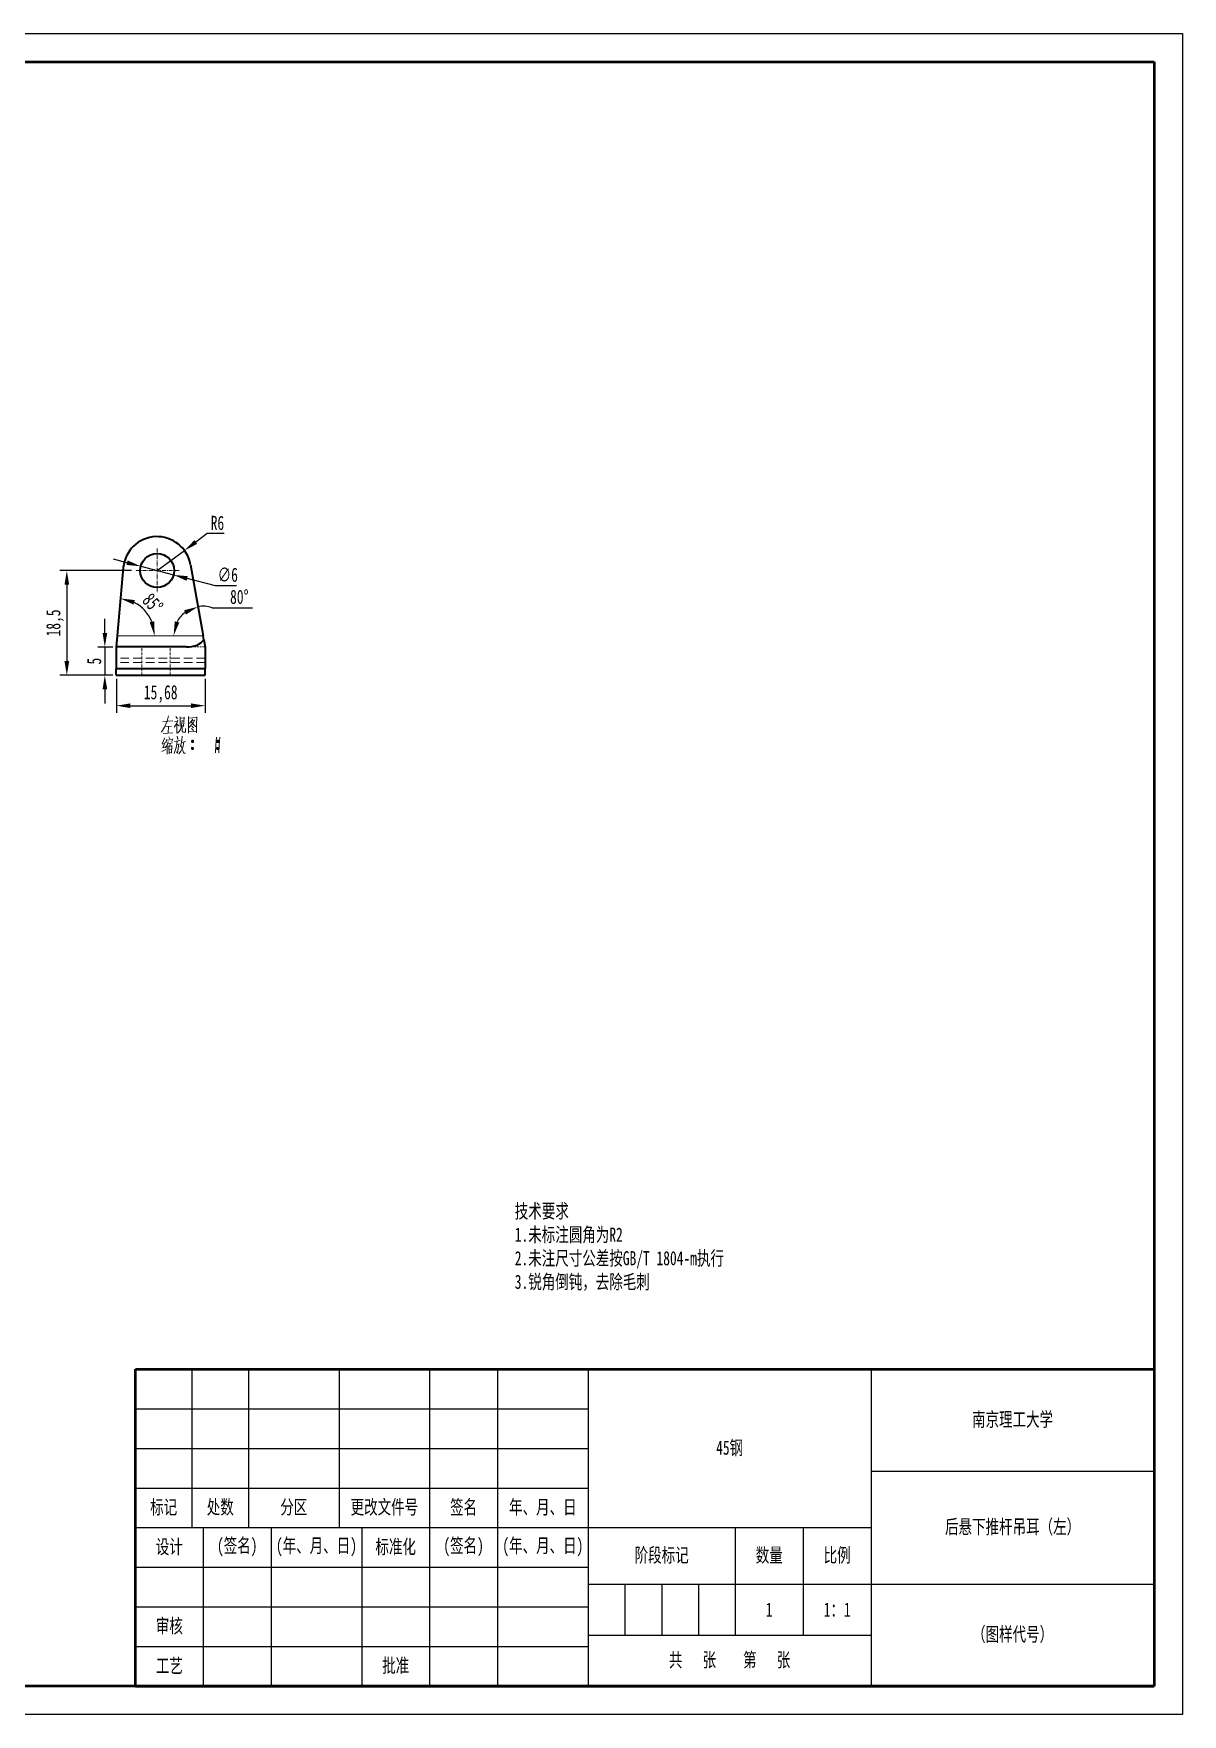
# Model space of a CAD drawing. Header units: millimetres. Extents: x 1050 to 2021, y 766 to 1186.
# Drawn here: x 1267.1 to 1470, y 765.6 to 1062.6 of the extents above; entities that cross this region are included whole.
import ezdxf

# ---------------------------------------------------------------- set-up
doc = ezdxf.new("R2010")
doc.units = ezdxf.units.MM
doc.header["$LTSCALE"] = 0.3
doc.linetypes.add('DASHDOT', pattern=[18.5, 12, -3, 0.5, -3])
doc.linetypes.add('DASHED', pattern=[19.05, 12.7, -6.35])
for name, color, linetype, lineweight in [('尺寸线', 3, 'Continuous', 25), ('粗实线', 7, 'Continuous', 50), ('细实线', 7, 'Continuous', 25), ('细文本', 7, 'Continuous', 25)]:
    doc.layers.add(name, color=color, linetype=linetype, lineweight=lineweight)
doc.styles.add('NUT Standard', font='simfang.ttf', dxfattribs={"width": 0.7, "height": 2.5})
doc.dimstyles.new('NUT Standard', dxfattribs={"dimtxt": 2.5, "dimasz": 2.5, "dimexe": 1.25, "dimexo": 0.625, "dimtad": 1, "dimtoh": 1, "dimtxsty": 'NUT Standard', "dimcen": 2.5, "dimadec": 0, "dimazin": 0, "dimtfac": 1, "dimtmove": 0, "dimatfit": 3, "dimfxl": 1, "dimarcsym": 0})

# ---------------------------------------------------------------- blocks, each defined once
blk = doc.blocks.new('*D14')
at = {"layer": 'Defpoints', "color": 0, "transparency": 16777216}
for p in [(1282.91, 968.26), (1287.66, 959.36), (1281.85, 956.23), (1281.85, 956.23), (1297, 956.23)]:
    blk.add_point(p, dxfattribs=at)
at = {"layer": '尺寸线', "color": 0, "lineweight": -2, "transparency": 16777216}
blk.add_arc((1281.85, 956.23), 6.59, 21.8542, 63.1458, dxfattribs=at)
at = {"layer": '尺寸线', "color": 0, "transparency": 16777216}
for points in [[(1284.72, 961.72), (1284.95, 962.52), (1282.43, 962.8)], [(1288.38, 958.77), (1287.56, 958.61), (1288.45, 956.23)]]:
    blk.add_solid(points, dxfattribs=at)
at = {"layer": '尺寸线', "color": 0, "transparency": 16777216, "insert": (1288.11, 961.96), "char_height": 2.5, "attachment_point": 5, "rotation": 312.5, "style": 'NUT Standard'}
blk.add_mtext('85°', dxfattribs=at)
blk = doc.blocks.new('*D15')
at = {"layer": 'Defpoints', "color": 0, "transparency": 16777216}
for p in [(1294.79, 968.77), (1292.36, 958.57), (1281.85, 956.23), (1297, 956.23), (1297, 956.23)]:
    blk.add_point(p, dxfattribs=at)
at = {"layer": '尺寸线', "color": 0, "lineweight": -2, "transparency": 16777216}
blk.add_line((1298.59, 961.18), (1305.72, 961.18), dxfattribs=at)
for start, end in [(127.822, 152.1781), (72.1781, 100.0001)]:
    blk.add_arc((1297, 956.23), 5.2, start, end, dxfattribs=at)
at = {"layer": '尺寸线', "color": 0, "transparency": 16777216}
for points in [[(1293.65, 960.72), (1293.98, 959.96), (1296.1, 961.35)], [(1292.81, 958.56), (1292, 958.76), (1291.8, 956.23)]]:
    blk.add_solid(points, dxfattribs=at)
at = {"layer": '尺寸线', "color": 0, "transparency": 16777216, "insert": (1303.41, 963.07), "char_height": 2.5, "attachment_point": 5, "style": 'NUT Standard'}
blk.add_mtext('80°', dxfattribs=at)
blk = doc.blocks.new('*D16')
at = {"layer": 'Defpoints', "color": 0, "transparency": 16777216}
for p in [(1285.98, 968.5), (1291.78, 966.97)]:
    blk.add_point(p, dxfattribs=at)
at = {"layer": '尺寸线', "color": 0, "lineweight": -2, "transparency": 16777216}
for p, q in [((1283.56, 969.13), (1281.15, 969.77)), ((1285.98, 968.5), (1291.78, 966.97)), ((1299.2, 965.02), (1294.2, 966.33)), ((1302.91, 965.02), (1299.2, 965.02))]:
    blk.add_line(p, q, dxfattribs=at)
at = {"layer": '尺寸线', "color": 0, "transparency": 16777216}
for points in [[(1283.67, 969.53), (1283.46, 968.73), (1285.98, 968.5)], [(1294.31, 966.74), (1294.1, 965.93), (1291.78, 966.97)]]:
    blk.add_solid(points, dxfattribs=at)
at = {"layer": '尺寸线', "color": 0, "transparency": 16777216, "insert": (1301.37, 966.98), "char_height": 2.5, "attachment_point": 5, "style": 'NUT Standard'}
blk.add_mtext('∅6', dxfattribs=at)
blk = doc.blocks.new('*D17')
at = {"layer": 'Defpoints', "color": 0, "transparency": 16777216}
for p in [(1293.71, 971.29), (1288.88, 967.73)]:
    blk.add_point(p, dxfattribs=at)
at = {"layer": '尺寸线', "color": 0, "lineweight": -2, "transparency": 16777216}
for p, q in [((1297.74, 974.26), (1295.72, 972.78)), ((1300.71, 974.26), (1297.74, 974.26)), ((1288.88, 967.73), (1293.71, 971.29))]:
    blk.add_line(p, q, dxfattribs=at)
at = {"layer": '尺寸线', "color": 0, "transparency": 16777216}
blk.add_solid([(1295.48, 973.11), (1295.97, 972.44), (1293.71, 971.29)], dxfattribs=at)
at = {"layer": '尺寸线', "color": 0, "transparency": 16777216, "insert": (1299.54, 976.15), "char_height": 2.5, "attachment_point": 5, "style": 'NUT Standard'}
blk.add_mtext('R6', dxfattribs=at)
blk = doc.blocks.new('*D18')
at = {"layer": 'Defpoints', "color": 0, "transparency": 16777216}
for p in [(1281.68, 949.23), (1297.36, 949.23), (1297.36, 943.86)]:
    blk.add_point(p, dxfattribs=at)
at = {"layer": '尺寸线', "color": 0, "lineweight": -2, "transparency": 16777216}
for p, q in [((1281.68, 948.61), (1281.68, 942.61)), ((1297.36, 948.61), (1297.36, 942.61)), ((1284.18, 943.86), (1294.86, 943.86))]:
    blk.add_line(p, q, dxfattribs=at)
at = {"layer": '尺寸线', "color": 0, "transparency": 16777216}
for points in [[(1284.18, 944.27), (1284.18, 943.44), (1281.68, 943.86)], [(1294.86, 944.27), (1294.86, 943.44), (1297.36, 943.86)]]:
    blk.add_solid(points, dxfattribs=at)
at = {"layer": '尺寸线', "color": 0, "transparency": 16777216, "insert": (1289.52, 945.92), "char_height": 2.5, "attachment_point": 5, "style": 'NUT Standard'}
blk.add_mtext('15,68', dxfattribs=at)
blk = doc.blocks.new('*D19')
at = {"layer": 'Defpoints', "color": 0, "transparency": 16777216}
for p in [(1281.68, 954.23), (1279.65, 949.23), (1281.68, 949.23)]:
    blk.add_point(p, dxfattribs=at)
at = {"layer": '尺寸线', "color": 0, "lineweight": -2, "transparency": 16777216}
for p, q in [((1279.65, 956.73), (1279.65, 959.23)), ((1281.05, 954.23), (1278.4, 954.23)), ((1279.65, 954.23), (1279.65, 949.23)), ((1281.05, 949.23), (1278.4, 949.23)), ((1279.65, 946.73), (1279.65, 944.23))]:
    blk.add_line(p, q, dxfattribs=at)
at = {"layer": '尺寸线', "color": 0, "transparency": 16777216}
for points in [[(1279.24, 956.73), (1280.07, 956.73), (1279.65, 954.23)], [(1279.24, 946.73), (1280.07, 946.73), (1279.65, 949.23)]]:
    blk.add_solid(points, dxfattribs=at)
at = {"layer": '尺寸线', "color": 0, "transparency": 16777216, "insert": (1277.76, 951.73), "char_height": 2.5, "attachment_point": 5, "rotation": 90, "style": 'NUT Standard'}
blk.add_mtext('5', dxfattribs=at)
blk = doc.blocks.new('*D20')
at = {"layer": 'Defpoints', "color": 0, "transparency": 16777216}
for p in [(1284.98, 967.73), (1272.93, 949.23), (1281.68, 949.23)]:
    blk.add_point(p, dxfattribs=at)
at = {"layer": '尺寸线', "color": 0, "lineweight": -2, "transparency": 16777216}
for p, q in [((1284.36, 967.73), (1271.68, 967.73)), ((1272.93, 965.23), (1272.93, 951.73)), ((1281.05, 949.23), (1271.68, 949.23))]:
    blk.add_line(p, q, dxfattribs=at)
at = {"layer": '尺寸线', "color": 0, "transparency": 16777216}
for points in [[(1272.52, 965.23), (1273.35, 965.23), (1272.93, 967.73)], [(1272.52, 951.73), (1273.35, 951.73), (1272.93, 949.23)]]:
    blk.add_solid(points, dxfattribs=at)
at = {"layer": '尺寸线', "color": 0, "transparency": 16777216, "insert": (1270.86, 958.48), "char_height": 2.5, "attachment_point": 5, "rotation": 90, "style": 'NUT Standard'}
blk.add_mtext('18,5', dxfattribs=at)

msp = doc.modelspace()

# ---------------------------------------------------------------- linework, layer by layer
for p, q in [((1050.042, 1062.619), (1470.042, 1062.619)), ((1470.042, 1062.619), (1470.042, 765.619)), ((1470.042, 765.619), (1050.042, 765.619))]:
    msp.add_line(p, q)
at = {"color": 7, "linetype": 'DASHDOT', "lineweight": 13, "ltscale": 0.195}
for p, q in [((1288.883, 971.633), (1288.883, 963.833)), ((1292.783, 967.733), (1284.983, 967.733))]:
    msp.add_line(p, q, dxfattribs=at)
at = {"color": 7, "lineweight": 35}
for p, q in [((1282.905, 968.256), (1281.854, 956.233)), ((1294.791, 968.775), (1297.003, 956.233)), ((1281.854, 956.233), (1281.679, 954.233)), ((1294.056, 954.233), (1281.679, 954.233)), ((1281.679, 954.233), (1281.679, 950.365)), ((1297.131, 955.507), (1297.003, 956.233)), ((1297.131, 955.507), (1297.356, 954.233)), ((1297.356, 954.233), (1297.356, 950.365)), ((1297.356, 950.365), (1281.679, 950.365)), ((1281.679, 949.233), (1281.679, 950.365)), ((1281.679, 949.233), (1297.356, 949.233)), ((1297.356, 949.233), (1297.356, 950.365))]:
    msp.add_line(p, q, dxfattribs=at)
at = {"color": 7, "lineweight": 13}
msp.add_line((1281.854, 956.233), (1297.003, 956.233), dxfattribs=at)
at = {"color": 7, "linetype": 'DASHED', "lineweight": 13, "ltscale": 0.378735}
msp.add_line((1281.854, 956.233), (1297.003, 956.233), dxfattribs=at)
msp.add_line((1281.854, 956.233), (1297.003, 956.233), dxfattribs=at)
msp.add_line((1281.854, 956.233), (1297.003, 956.233), dxfattribs=at)
at = {"color": 7, "linetype": 'DASHED', "lineweight": 13, "ltscale": 0.125}
for p, q in [((1286.179, 949.233), (1286.179, 954.233)), ((1291.179, 949.233), (1291.179, 954.233))]:
    msp.add_line(p, q, dxfattribs=at)
at = {"color": 7, "linetype": 'DASHED', "lineweight": 13, "ltscale": 0.082501}
msp.add_line((1294.056, 954.233), (1297.356, 954.233), dxfattribs=at)
at = {"color": 7, "linetype": 'DASHED', "lineweight": 13, "ltscale": 0.391925}
for p, q in [((1297.356, 952.233), (1281.679, 952.233)), ((1297.356, 952.233), (1281.679, 952.233)), ((1297.356, 951.499), (1281.679, 951.499))]:
    msp.add_line(p, q, dxfattribs=at)
at = {"color": 7, "lineweight": 13}
for points in [[(1290.882, 942.058), (1290.672, 941.113)], [(1292.212, 941.953), (1292.492, 941.533)], [(1292.982, 941.918), (1292.982, 940.238)], [(1293.647, 941.743), (1292.982, 941.673)], [(1293.577, 940.168), (1293.647, 941.848)], [(1294.417, 941.953), (1294.417, 940.483), (1294.417, 938.978)], [(1294.417, 941.918), (1294.417, 940.518), (1294.417, 939.118)], [(1295.887, 941.778), (1294.417, 941.638)], [(1295.187, 941.498), (1294.627, 940.693)], [(1295.852, 939.153), (1295.852, 940.518), (1295.887, 941.918)], [(1290.217, 940.063), (1289.657, 939.188)], [(1289.867, 941.043), (1291.687, 941.183)], [(1289.972, 938.943), (1291.687, 939.048)], [(1290.672, 941.113), (1290.217, 940.063)], [(1290.357, 940.133), (1291.442, 940.238)], [(1290.882, 940.168), (1290.847, 938.978)], [(1292.562, 941.288), (1292.387, 940.798), (1291.897, 940.063)], [(1291.932, 941.078), (1292.492, 941.148)], [(1292.387, 940.798), (1292.387, 939.013)], [(1292.387, 940.623), (1292.702, 940.308)], [(1292.492, 939.013), (1292.772, 939.293)], [(1292.772, 939.293), (1293.017, 939.643)], [(1293.192, 940.273), (1293.017, 939.643)], [(1293.297, 941.323), (1293.192, 940.273)], [(1293.332, 939.293), (1293.332, 940.378)], [(1293.472, 939.188), (1293.332, 939.293)], [(1293.892, 939.188), (1293.472, 939.188)], [(1293.892, 939.818), (1293.892, 939.188)], [(1294.417, 939.223), (1295.782, 939.328)], [(1294.487, 940.028), (1294.977, 940.448)], [(1294.942, 940.938), (1295.642, 940.203)], [(1294.942, 939.853), (1295.292, 939.468)], [(1294.977, 941.148), (1295.432, 941.218)], [(1294.977, 940.448), (1295.187, 940.728)], [(1295.047, 940.238), (1295.292, 939.958)], [(1295.187, 940.728), (1295.537, 941.358)], [(1295.642, 940.203), (1295.817, 940.238)], [(1295.852, 939.048), (1295.852, 939.153), (1295.782, 939.328)], [(1289.727, 935.758), (1290.427, 936.143)], [(1290.182, 937.193), (1289.762, 937.053)], [(1290.252, 938.208), (1289.797, 937.123)], [(1289.832, 936.423), (1290.357, 936.598)], [(1290.322, 937.438), (1289.867, 936.423)], [(1290.637, 936.913), (1290.322, 936.423)], [(1290.567, 937.893), (1290.462, 937.333)], [(1290.567, 937.753), (1291.617, 937.893)], [(1290.812, 937.473), (1290.637, 936.913)], [(1290.672, 936.983), (1290.672, 935.268)], [(1290.882, 937.193), (1291.582, 937.298)], [(1290.952, 938.383), (1291.127, 937.998)], [(1290.952, 936.773), (1290.987, 935.373)], [(1290.952, 936.668), (1291.477, 936.738)], [(1290.987, 936.108), (1291.372, 936.178)], [(1291.442, 935.618), (1291.022, 935.548)], [(1291.197, 937.228), (1291.127, 936.668)], [(1291.512, 936.843), (1291.442, 935.443)], [(1291.652, 937.998), (1291.512, 937.543)], [(1292.422, 937.613), (1292.317, 936.703), (1292.212, 936.283), (1291.897, 935.408)], [(1291.932, 937.543), (1292.982, 937.683)], [(1292.737, 937.123), (1292.632, 936.283), (1292.492, 935.443), (1292.282, 935.723)], [(1292.352, 936.948), (1292.737, 937.018)], [(1292.422, 938.453), (1292.527, 937.893)], [(1293.122, 935.863), (1292.737, 935.338)], [(1293.122, 937.123), (1292.947, 936.563)], [(1293.052, 936.878), (1293.612, 935.443)], [(1293.262, 937.753), (1293.122, 937.123)], [(1293.402, 936.493), (1293.122, 935.863)], [(1293.192, 937.368), (1293.892, 937.508)], [(1293.332, 938.488), (1293.262, 937.753)], [(1293.612, 937.438), (1293.402, 936.493)], [(1294.942, 937.578), (1295.327, 937.578)], [(1294.942, 936.318), (1295.327, 936.318)], [(1294.977, 937.683), (1295.292, 937.683)], [(1294.977, 937.438), (1295.292, 937.438)], [(1294.977, 936.423), (1295.292, 936.423)], [(1294.977, 936.178), (1295.292, 936.178)], [(1299.387, 938.313), (1299.282, 936.913), (1299.177, 935.513)], [(1299.387, 937.578), (1299.772, 937.578)], [(1299.387, 936.318), (1299.772, 936.318)], [(1299.422, 937.683), (1299.737, 937.683)], [(1299.422, 937.438), (1299.737, 937.438)], [(1299.422, 936.423), (1299.737, 936.423)], [(1299.422, 936.178), (1299.737, 936.178)], [(1299.982, 938.313), (1299.877, 936.913), (1299.772, 935.513)], [(1293.612, 935.443), (1293.927, 935.443)]]:
    msp.add_lwpolyline(points, dxfattribs=at)
for points in [[(1295.047, 937.368), (1295.222, 937.368), (1295.327, 937.473), (1295.327, 937.648), (1295.222, 937.753), (1295.047, 937.753), (1294.942, 937.648), (1294.942, 937.473)], [(1295.047, 936.108), (1295.222, 936.108), (1295.327, 936.213), (1295.327, 936.388), (1295.222, 936.493), (1295.047, 936.493), (1294.942, 936.388), (1294.942, 936.213)], [(1299.492, 937.368), (1299.667, 937.368), (1299.772, 937.473), (1299.772, 937.648), (1299.667, 937.753), (1299.492, 937.753), (1299.387, 937.648), (1299.387, 937.473)], [(1299.492, 936.108), (1299.667, 936.108), (1299.772, 936.213), (1299.772, 936.388), (1299.667, 936.493), (1299.492, 936.493), (1299.387, 936.388), (1299.387, 936.213)]]:
    msp.add_lwpolyline(points, close=True, dxfattribs=at)
at = {"color": 7, "lineweight": 35}
msp.add_circle((1288.883, 967.733), 3, dxfattribs=at)
msp.add_arc((1288.883, 967.733), 6, 10, 175.00001, dxfattribs=at)
msp.add_ellipse((1294.056, 956.233), major_axis=(3.3, 0), ratio=0.6060611, start_param=4.7123937, end_param=5.9120004, dxfattribs=at)
at = {"layer": '粗实线'}
for p, q in [((1075.042, 1057.619), (1465.042, 1057.619)), ((1465.042, 1057.619), (1465.042, 770.619)), ((1285.042, 826.619), (1465.042, 826.619)), ((1285.042, 770.619), (1285.042, 826.619)), ((1465.042, 770.619), (1075.042, 770.619)), ((1285.042, 770.619), (1465.042, 770.619))]:
    msp.add_line(p, q, dxfattribs=at)
at = {"layer": '细实线'}
for p, q in [((1295.042, 826.619), (1295.042, 798.619)), ((1305.042, 826.619), (1305.042, 798.619)), ((1321.042, 826.619), (1321.042, 798.619)), ((1337.042, 826.619), (1337.042, 798.619)), ((1349.042, 826.619), (1349.042, 798.619)), ((1365.042, 826.619), (1365.042, 770.619)), ((1415.042, 826.619), (1415.042, 770.619)), ((1285.042, 819.619), (1365.042, 819.619)), ((1285.042, 812.619), (1365.042, 812.619)), ((1415.042, 808.619), (1465.042, 808.619)), ((1285.042, 805.619), (1365.042, 805.619)), ((1285.042, 798.619), (1415.042, 798.619)), ((1297.042, 798.619), (1297.042, 770.619)), ((1309.042, 798.619), (1309.042, 770.619)), ((1325.042, 798.619), (1325.042, 770.619)), ((1337.042, 798.619), (1337.042, 770.619)), ((1349.042, 798.619), (1349.042, 770.619)), ((1391.042, 798.619), (1391.042, 779.619)), ((1403.042, 798.619), (1403.042, 779.619)), ((1285.042, 791.619), (1365.042, 791.619)), ((1365.042, 788.619), (1465.042, 788.619)), ((1371.542, 788.619), (1371.542, 779.619)), ((1378.042, 788.619), (1378.042, 779.619)), ((1384.542, 788.619), (1384.542, 779.619)), ((1285.042, 784.619), (1365.042, 784.619)), ((1365.042, 779.619), (1415.042, 779.619)), ((1285.042, 777.619), (1365.042, 777.619))]:
    msp.add_line(p, q, dxfattribs=at)

# ---------------------------------------------------------------- texts
at = {"layer": '粗实线', "char_height": 2.5, "attachment_point": 5, "style": 'NUT Standard'}
for s, insert in [('\\pxqc;{\\fFangSong|b0|i0|c134|p49;1}', (1397.042, 784.119)), ('\\pxqc;{\\fFangSong|b0|i0|c134|p49;1：1}', (1409.042, 784.119))]:
    msp.add_mtext_dynamic_manual_height_columns(s, width=12, gutter_width=12.5, heights=[0], dxfattribs=dict(at, insert=insert))
at = {"layer": '细文本', "insert": (1352.079, 855.814), "char_height": 2.5, "attachment_point": 1, "style": 'NUT Standard'}
msp.add_mtext_dynamic_manual_height_columns('技术要求\\P1.未标注圆角为R2\\P2.未注尺寸公差按GB/T 1804-m执行\\P3.锐角倒钝，去除毛刺', width=44.60606, gutter_width=12.5, heights=[0], dxfattribs=at)
at = {"layer": '细文本', "char_height": 2.5, "attachment_point": 5, "style": 'NUT Standard'}
for s, insert, width in [('{\\fFangSong|b0|i0|c134|p49;南京理工大学}', (1440.042, 817.619), 50), ('45钢', (1390.042, 812.619), 50), ('标记', (1290.042, 802.119), 10), ('处数', (1300.042, 802.119), 10), ('分区', (1313.042, 802.119), 16), ('更改文件号', (1329.042, 802.119), 16), ('签名', (1343.042, 802.119), 12), ('年、月、日', (1357.042, 802.119), 16), ('后悬下推杆吊耳（左）', (1440.042, 798.619), 50), ('设计', (1291.042, 795.119), 12), ('(签名)', (1303.042, 795.119), 12), ('(年、月、日)', (1317.042, 795.119), 16), ('标准化', (1331.042, 795.119), 12), ('(签名)', (1343.042, 795.119), 12), ('(年、月、日)', (1357.042, 795.119), 16), ('阶段标记', (1378.042, 793.619), 26), ('数量', (1397.042, 793.619), 12), ('比例', (1409.042, 793.619), 12), ('审核', (1291.042, 781.119), 12), ('（图样代号）', (1440.042, 779.619), 50), ('工艺', (1291.042, 774.119), 12), ('批准', (1331.042, 774.119), 12), ('共   张    第   张', (1390.042, 775.119), 50)]:
    msp.add_mtext(s, dxfattribs=dict(at, insert=insert, width=width))

# ---------------------------------------------------------------- dimensions: what is measured, and where the dimension line sits
at = {"layer": '尺寸线'}
dim = msp.add_radius_dim(center=(1288.883, 967.733), mpoint=(1293.711, 971.294), dimstyle='NUT Standard', dxfattribs=at)
dim.commit()
dim.dimension.update_dxf_attribs({"geometry": '*D17', "text_midpoint": (1299.535, 976.151)})
dim = msp.add_diameter_dim_2p(p1=(1285.981, 968.495), p2=(1291.784, 966.97), dimstyle='NUT Standard', dxfattribs=at)
dim.commit()
dim.dimension.update_dxf_attribs({"geometry": '*D16', "text_midpoint": (1299.204, 965.02)})
for base, line2, picture, middle in [((1292.357, 958.566), ((1294.791, 968.775), (1297.003, 956.233)), '*D15', (1303.409, 963.072)), ((1287.658, 959.362), ((1282.905, 968.256), (1281.854, 956.233)), '*D14', (1288.108, 961.964))]:
    dim = msp.add_angular_dim_2l(base=base, line1=((1281.854, 956.233), (1297.003, 956.233)), line2=line2, dimstyle='NUT Standard', dxfattribs=at)
    dim.commit()
    dim.dimension.update_dxf_attribs({"geometry": picture, "text_midpoint": middle})
for base, p1, picture, middle in [((1272.932, 949.233), (1284.983, 967.733), '*D20', (1270.864, 958.483)), ((1279.654, 949.233), (1281.679, 954.233), '*D19', (1277.765, 951.733))]:
    dim = msp.add_linear_dim(base=base, p1=p1, p2=(1281.679, 949.233), angle=270, dimstyle='NUT Standard', dxfattribs=at)
    dim.commit()
    dim.dimension.update_dxf_attribs({"geometry": picture, "text_midpoint": middle})
dim = msp.add_linear_dim(base=(1297.356, 943.857), p1=(1281.679, 949.233), p2=(1297.356, 949.233), dimstyle='NUT Standard', dxfattribs=at)
dim.commit()
dim.dimension.update_dxf_attribs({"geometry": '*D18', "text_midpoint": (1289.517, 945.925)})

doc.saveas('drawing.dxf')
